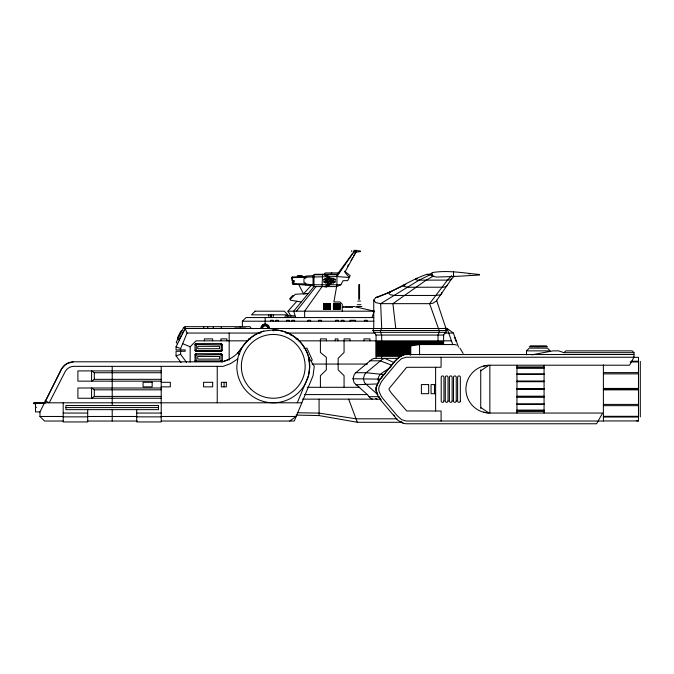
<?xml version="1.0" encoding="UTF-8"?>
<svg xmlns="http://www.w3.org/2000/svg" width="674" height="674" viewBox="0 0 674 674"><rect width="100%" height="100%" fill="white"/><g stroke="black" fill="none" stroke-linecap="round" stroke-linejoin="round"><path stroke-width="1.01" d="M273.214 330.816L273.256 329.898C290.545 329.872 305.398 342.965 309.518 359.444M329.257 281.024L328.112 283.948L324.7 286.863L326.519 286.863C332.223 284.74 332.223 277.317 326.519 275.194L324.7 275.194L328.112 278.109L329.257 281.024L331.077 281.024M372.461 399.143L370.498 398.317L367.338 394.585L354.162 382.824L353.007 378.754L354.162 374.685L355.788 372.722L372.048 359.191L374.348 358.366L398.376 358.366M376.058 334.961L376.117 358.366M445.733 329.426L445.859 328.541M213.035 328.499L213.414 326.679M221.064 328.499L221.443 326.679M406.169 354.507L402.926 354.996L400.213 356.243L395.023 360.876L378.788 380.785L376.1 387.668L376.1 390.591L377.356 394.77L381.231 400.836L397.694 420.155L402.926 423.272L405.95 423.761L596.6 423.761L602.615 413.052L489.846 413.052A23.919 23.919 0 0 1 465.928 389.134A23.919 23.919 0 0 1 489.846 365.215L629.508 365.215L633.99 357.237L633.99 352.679L632.17 350.859L565.84 350.859L564.02 352.679L558.552 350.859L553.034 350.859L531.778 354.819M376.741 386.286L379.091 380.768L381.467 377.507L395.25 360.961L397.989 358.121L403.296 354.971M63.196 421.031L44.518 421.031L39.968 416.473L39.968 411.915L61.595 368.627A14.575 14.575 0 0 1 72.767 361.795L222.336 361.837C230.163 359.68 237.189 354.928 241.688 348.129A36.455 36.455 0 0 1 263.82 331.145L273.256 329.898A36.455 36.455 0 0 1 309.711 366.353L308.465 375.789L297.276 402.799M322.551 274.739L322.096 286.585L304.631 311.186L304.631 317.564M373.741 328.499L373.741 300.124L375.763 297.622C393.751 292.002 409.025 280.485 426.735 274.369L431.714 274.032M454.251 276.037L451.454 279.129L436.289 301.042L433.062 303.19L429.599 303.662L380.658 303.662L375.763 302.626L373.741 300.124M287.731 315.744L287.604 316.199L288.143 315.744M322.399 274.739L322.551 274.284M44.636 402.799L61.738 368.729L64.974 365.089L68.074 363.193M443.593 336.023L443.669 335.062L376.041 335.062L372.924 330.504L373.859 328.499M371.997 317.564L374.272 311.186L354.086 306.518L352.612 306.518L352.612 307.428L351.685 307.428L351.685 306.518L350.75 306.518L350.75 307.428L349.823 307.428L349.823 306.518L348.888 306.518L348.888 307.428L347.961 307.428L347.961 306.518L347.034 306.518L347.034 307.428L346.099 307.428L346.099 306.518L345.172 306.518L345.172 307.428L343.31 306.518L343.31 307.428L342.274 307.428M186.53 362.351L180.615 354.339L180.615 348.61L187.06 333.057L185.173 328.499L185.173 326.679L250.037 326.679L251.225 328.499M195.915 351.457L221.426 351.457L222.336 350.547L222.336 344.515L221.426 343.605L195.915 343.605L194.997 344.515L194.997 350.547L195.915 351.457L196.286 350.547L221.047 350.547L221.426 344.894L196.286 344.515L196.286 350.547M196.286 360.919L195.915 361.837L194.997 360.919L194.997 354.608L195.915 353.698L221.426 353.698L222.336 354.608L222.336 360.919L221.426 361.837L221.047 360.919L196.286 360.919L195.915 354.987L221.047 354.608L221.047 360.919M221.047 344.515L221.426 343.605M221.047 354.608L221.426 353.698M241.688 348.129L238.048 356.917L236.81 366.353A36.455 36.455 0 0 0 273.256 402.799A36.455 36.455 0 0 0 309.711 366.353L308.465 356.917L314.269 366.353L313.022 375.789L294.285 421.031L161.221 421.031M311.363 361.635L312.214 359.823L306.872 348.129L304.033 348.584M381.577 377.861L382.428 376.058L385.469 373.371M185.173 326.679L183.589 327.589L176.217 342.333L177.523 343.799M184.103 330.639L181.946 333.942L182.351 334.144M181.079 362.637L176.057 355.838L176.057 351.28L185.173 351.28L185.173 349.916L176.057 349.916L176.057 346.722L185.173 328.499L447.148 328.499L453.375 333.057L458.539 347.11M342.274 311.186L342.274 304.235L339.999 301.96L333.9 301.96L336.933 284.765L336.933 274.284L314.884 274.284L313.056 275.649L305.769 276.104L305.769 278.067L303.949 278.733L303.949 282.541L305.769 283.198L305.769 285.22L313.056 285.675L313.966 286.585L336.612 286.585L340.859 284.765L343.125 280.662L347.683 280.662L350.185 275.649L344.591 271.218M445.834 328.508L446.761 330.504L443.593 335.062L443.593 344.515M291.025 335.576L291.48 334.784M347.489 266.348L348.365 264.874M351.002 260.45L352.763 257.502M353.639 256.027L356.201 251.731L353.69 252.017M356.032 252.017L344.852 272.254L349.301 277.477L336.933 276.559L305.769 277.124M336.933 276.559L354.002 251.747M325.744 282.945L326.385 282.027L326.385 279.297L325.744 278.387L323.924 279.297L323.924 282.027L325.744 282.945L327.631 282.945M333.293 278.387L332.653 279.297L333.293 279.98L332.653 282.027L333.293 282.945L335.113 282.027L335.113 279.297L333.293 278.387L325.744 278.387M330.833 274.284L331.81 272.919M352.932 253.053L336.933 274.739L313.966 274.739L313.966 286.585L293.696 311.186L295.785 317.564M296.425 311.186L316.005 286.585M324.11 274.284L325.239 272.919L339.022 272.919M290.89 315.971L287.95 311.186L296.889 301.236M305.769 276.559L292.23 276.997L291.589 277.637L292.044 280.654L294.319 280.654L294.319 282.018L292.246 282.018L292.499 283.67L293.139 284.327L305.769 284.765L298.7 284.538L303.561 293.813L311.135 285.557M426.735 274.369L432.657 274.941M326.385 282.027L325.744 281.344L326.385 279.297M451.732 275.683L447.443 280.14L429.599 303.662L439.153 330.504L439.153 332.324L438.033 335.062L438.033 340.833M190.161 362.149L190.161 346.781L196.109 340.833L247.56 340.833M242.387 326.679L242.387 321.212L246.061 317.564L373.893 317.564M526.512 350.859L529.267 348.129L547.448 348.129L550.203 350.859L526.512 350.859L526.512 354.81M405.748 284.512L389.631 292.154L389.041 293.822L390.558 294.816L394.694 295.456L436.061 295.456L440.198 294.816L441.714 293.822L441.714 292.685M237.779 358.956L230.382 363.707L223.136 366.353L73.348 366.353A10.144 10.144 0 0 0 65.386 371.214L49.194 402.799L45.141 400.727M480.731 370.801L488.734 365.359L483.654 366.024M390.971 366.74C387.162 370.826 374.66 374.533 378.965 382.225M403.979 285.051L403.33 285.784L403.979 286.517L408.166 287.259L443.602 287.208L446.533 286.517L447.014 285.405M289.727 421.031L296.172 416.473L161.221 416.473M161.221 379.336L94.301 379.336L91.571 381.155L91.571 370.911L94.301 372.73L161.221 372.73M161.221 396.422L94.301 396.422L91.571 398.25L91.571 387.997L94.301 389.816L161.221 389.816M331.515 281.631L332.349 280.662L331.515 279.693M433.795 275.885L426.179 280.14L392.9 303.662L395.781 328.499M389.631 292.154L391.771 291.345M194.997 350.547L195.915 350.168M262.953 324.666L265.168 324.068A4.432 4.432 0 0 1 269.6 328.499M221.426 344.894L222.336 344.515M263.82 331.145C252.017 334.043 244.586 343.689 237.796 352.991L239.135 354.288M194.997 360.919L195.915 360.548M221.426 354.987L222.336 354.608M375.763 297.622L390.827 291.716M427.88 274.773L431.916 273.947M323.924 282.027L325.744 281.344M333.293 279.98L335.113 279.297M328.103 279.483L326.688 280.662L328.103 281.85M454.192 337.927L455.051 337.615M222.336 361.795L228.435 359.571M181.963 330.85L180.742 331.254L177.439 337.851L177.852 339.073M176.057 355.838L180.615 354.339M68.916 362.974L73.348 361.837M377.196 297.057L378.872 296.703M417.088 278.252C412.968 278.691 417.122 280.746 419.093 280.14L448.48 280.106L450.914 279.634L451.319 278.868M328.524 303.789L323.781 303.873L323.781 306.367L329.99 306.249M323.781 304.041L324.421 303.856M323.781 304.185L324.421 304.058M323.781 304.303L329.35 304.227M323.781 304.446L327.707 304.126M323.781 304.564L328.524 304.303M323.781 304.699L324.421 304.572M323.781 304.901L327.707 304.522M323.781 304.96L329.99 305.162L327.707 304.892M333.605 303.932L335.079 303.73M323.781 305.162L324.421 305.002M333.605 304.041L338.356 303.907M323.781 305.33L326.064 304.985M333.605 304.185L334.253 304.058M323.781 305.474L325.247 305.196M333.605 304.303L339.174 304.227M323.781 305.592L326.89 305.145M333.605 304.446L335.079 304.252M323.781 305.735L329.99 305.735M334.253 304.488L333.605 304.648L337.539 304.522M323.781 305.853L325.247 305.71M323.781 305.988L324.421 305.861M333.605 304.901L334.253 304.741M323.781 306.106L326.89 305.802M333.605 304.96L335.079 304.682M323.781 306.249L325.247 306.055M333.605 305.162L335.896 304.64M333.605 305.33L336.714 304.623L339.822 304.96M333.605 305.474L337.539 305.154L339.822 305.676M323.781 306.712L328.524 306.451M333.605 305.592L338.356 305.448M323.781 306.847L324.421 306.721M333.605 305.735L335.079 305.541M323.781 306.965L329.35 306.78M333.605 305.853L339.822 305.988M323.781 307.108L325.247 306.914M333.605 305.988L334.253 305.861M323.781 307.31L329.99 307.369M333.605 306.19L334.253 306.03M323.781 307.369L326.064 307.133M333.605 306.249L338.356 306.106M323.781 307.571L324.421 307.411M323.781 307.74L326.89 307.176M334.253 306.459L333.605 306.594L333.605 309.029L334.253 308.835M323.781 307.883L329.99 307.883M333.605 306.712L338.356 306.569M323.781 308.001L324.421 307.925M333.605 306.847L334.253 306.721M323.781 308.136L325.247 307.858M334.253 306.889L333.605 307.049L338.356 306.965M323.781 308.254L328.524 308.001M323.781 308.397L324.421 308.271M333.605 307.31L335.079 307.083M323.781 308.515L326.89 308.153L329.99 308.658M333.605 307.369L339.174 307.293M323.781 308.658L325.247 308.456M333.605 307.571L334.253 307.411M333.605 307.74L335.079 307.344M333.605 307.883L334.253 307.748M333.605 308.001L337.539 307.816M323.604 309.223L330.167 309.223L330.167 303.721L326.89 303.511L323.604 303.721L323.604 309.223L330.167 309.223M333.605 308.136L335.079 307.942M333.605 308.254L339.174 308.178M333.605 308.397L334.253 308.271M333.605 308.599L334.253 308.439M333.605 308.658L336.714 308.465M333.605 308.861L334.253 308.7M333.436 309.223L339.999 309.223L339.999 303.721L336.714 303.511L333.436 303.721L333.436 309.223L339.999 309.223M324.421 303.974L326.064 303.747M324.421 304.109L329.99 304.303M324.421 304.631L325.247 304.505M334.253 304.109L335.896 303.949M324.421 305.086L328.524 305.078M334.253 304.572L335.896 304.378M324.421 305.92L329.35 305.92M334.253 305.398L335.896 305.238M324.421 306.78L329.99 307.108M334.253 305.92L335.896 305.752M334.253 306.122L335.079 305.971M334.253 306.518L335.079 306.4M324.421 307.546L328.524 307.487M334.253 306.78L335.896 306.611M334.253 306.982L335.079 306.83M324.421 307.807L326.064 307.647M324.421 308.321L329.35 308.321M334.253 307.664L335.079 307.487M334.253 307.807L335.896 307.647M325.247 308.633L323.781 308.861L326.064 308.591M334.253 308.321L335.896 308.161M334.253 308.524L335.079 308.372M334.253 308.785L335.896 308.591M334.253 308.953L338.356 308.776M377.33 383.944L355.788 384.787M303.561 293.813L308.262 293.502L295.364 294.277L290.073 299.366L290.368 300.174L301.295 301.96M453.509 276.534L479.475 275.026L479.475 274.478C463.779 273.08 447.57 269.912 431.967 272.625L431.967 276.155L436.525 277.039L453.509 276.534L453.509 271.984M335.079 303.789L339.822 304.134M325.247 304.564L329.99 304.699M335.079 304.303L338.356 304.303M325.247 305.339L329.99 305.592M335.079 305.078L335.896 304.985M325.247 305.592L329.99 305.988M325.247 306.106L329.35 306.122M335.079 305.592L338.356 305.592M326.064 306.358L323.781 306.594L323.781 309.029L327.707 308.734M335.079 306.055L335.896 305.929M325.247 306.965L327.707 306.788M335.079 306.451L335.896 306.358M335.079 306.914L335.896 306.788M335.079 307.167L338.356 307.167M325.247 307.942L326.89 307.807M335.079 307.428L335.896 307.302M335.079 307.597L339.822 307.622M325.247 308.515L327.707 308.33M335.079 308.001L338.356 308.001M325.247 308.776L329.99 308.911M335.079 308.456L335.896 308.33M335.079 308.886L339.822 309.029L339.822 306.535L338.356 306.4M297.15 275.927L302.356 275.759M291.589 277.637L305.769 277.376M335.896 304.008L337.539 304.008M335.896 304.463L338.356 304.564M326.064 305.036L328.524 305.28M335.896 304.892L339.822 305.221M335.896 305.036L339.822 305.423M335.896 305.297L337.539 305.297M335.896 305.811L337.539 305.811M335.896 306.013L337.539 306.013M335.896 306.409L337.539 306.409M335.896 306.67L337.539 306.67M326.064 306.931L329.35 307.032M335.896 306.872L339.174 306.889M326.064 307.698L326.89 307.63M335.896 307.563L339.822 308.085M335.896 307.698L338.356 307.858M335.896 308.22L337.539 308.22M326.064 308.473L326.89 308.465M335.896 308.422L339.822 308.515M335.896 308.675L337.539 308.675M431.916 274.933L429.827 274.941L419.093 280.14L380.658 303.662L381.703 328.499L380.532 330.504L380.532 332.324L381.678 335.062L381.678 340.833M356.276 250.239L356.276 252.059L360.379 251.621L360.379 250.981L354.002 250.239L354.002 252.059M292.204 277.014L292.685 280.654M327.615 277.528L329.434 277.528A271.496 32.369 0 0 0 326.519 275.194M328.246 278.303L327.699 278.303L327.699 283.712L328.28 283.712M329.519 278.303L331.338 278.303L331.338 283.712L329.519 283.712M327.699 279.255L329.519 279.255M330.656 279.255L331.338 279.255M327.699 282.802L329.519 282.802M330.656 282.802L331.338 282.802M331.406 282.945L333.293 282.945M327.615 284.529L329.434 284.529A271.496 32.369 0 0 1 326.519 286.863M340.859 284.765L313.966 284.765L305.769 284.133M293.569 295.549L292.659 295.549L289.778 298.692L290.688 298.692M357.776 301.051L360.489 301.051M357.321 304.699L360.944 304.699M356.403 306.518L361.871 306.518M287.95 311.186L374.272 311.186M285.254 315.744L294.302 315.744M284.335 317.109L295.212 317.109M242.387 321.212L373.952 321.212M234.729 328.044L245.665 328.044M372.924 330.504L447.165 330.504M373.345 332.324L446.34 332.324M187.06 333.057L260.636 333.057M285.801 333.057L374.946 333.057M444.747 333.057L453.375 333.057M248.58 338.887L250.475 338.887M296.046 338.887L297.942 338.887M298.961 340.833L451.378 340.833M376.117 341.785L443.593 341.785M376.117 342.695L443.593 342.695M376.117 343.605L443.593 343.605M376.117 344.515L454.377 344.566M376.117 345.45L414.527 345.45M530.185 345.846L537.903 345.846L537.903 346.756M546.53 345.846L538.812 345.846L538.812 346.756M376.117 346.36L410.904 346.36M529.267 346.756L547.448 346.756M376.117 347.295L410.904 347.295M376.117 348.205L410.904 348.205M376.117 349.098L410.904 349.098M376.117 350.008L410.904 350.008M376.117 350.952L410.904 350.952M376.117 351.862L410.904 351.862M376.117 352.746L410.904 352.746M564.02 352.679L633.99 352.679M376.117 353.656L410.904 353.656M376.117 354.558L633.99 354.507M376.117 355.468L403.6 355.468M376.117 356.361L401.03 356.361M633.99 357.237L406.169 357.237L401.611 358.602L397.062 362.705L383.388 379.108L381.113 382.234L379.108 386.859A7.363 7.363 0 0 0 379.108 391.409L381.113 396.034L383.388 399.16L397.062 415.563L401.611 419.658L406.169 421.031L603.39 421.031L603.39 364.861M633.316 357.33L638.48 357.33L638.48 420.938L603.39 420.938M369.841 360.809L380.229 360.809L391.645 365.173M631.252 361.239L638.48 361.239M630.224 361.946L638.48 361.946M312.011 364.061L367.423 364.061M516.958 366.959L544.07 366.959M516.958 367.659L544.07 367.659M516.958 368.164L544.07 368.164M161.221 370.911L77.898 370.911L77.898 381.155L161.221 381.155M603.39 372.612L638.48 372.612M355.788 372.722L366.176 372.722L383.843 374.576M516.958 373.817L544.07 373.817M603.39 373.876L638.48 373.876M516.958 374.441L544.07 374.441M353.007 378.754L380.557 379.142M516.958 381.021L544.07 381.021M516.958 381.711L544.07 381.711M161.221 382.301L170.337 382.301L170.337 386.859L161.221 386.859M435.623 384.576L431.065 384.576L431.065 393.692L435.623 393.692M307.209 387.297L359.748 387.297M161.221 387.997L77.898 387.997L77.898 398.25L161.221 398.25M603.39 388.443L638.48 388.443M516.958 388.78L544.07 388.78M516.958 389.134L544.07 389.134M603.39 389.134L638.48 389.134M516.958 389.488L544.07 389.488M603.39 389.85L638.48 389.85M304.564 394.585L367.692 394.585M516.958 396.202L544.07 396.202M516.958 396.556L544.07 396.556M368.956 396.7L379.201 396.7M516.958 397.247L544.07 397.247M302.592 399.143L380.802 399.143M301.834 402.799L33.7 402.799L33.7 403.718L35.52 403.718M33.7 403.254L45.2 403.254M516.958 403.827L544.07 403.827M516.958 404.451L544.07 404.451M603.39 404.417L638.48 404.417M603.39 405.655L638.48 405.655M35.52 407.357L36.43 407.357M65.934 407.585L158.491 407.585M516.958 410.104L544.07 410.104M516.958 410.609L544.07 410.609M516.958 411.308L544.07 411.308M39.968 411.915L35.52 411.915L35.52 402.799M63.196 413.052L87.704 413.052M136.721 413.052L161.221 413.052M603.39 416.313L638.48 416.313M39.968 416.473L63.196 416.473M87.704 416.473L136.721 416.473M63.196 416.852L87.704 416.852M136.721 416.852L161.221 416.852M603.39 417.029L638.48 417.029M87.182 421.031L137.243 421.031M397.02 418.832L356.024 418.807L319.088 413.12L297.352 412.732M295.97 415.091L319.088 415.58L357.321 422.269L402.277 422.303M292.499 283.67L305.769 283.897M326.89 304.766L327.707 304.783M326.89 305.743L327.707 305.811M326.89 306.173L329.99 306.367L329.99 303.873L327.707 303.696M326.89 307.117L327.707 307.184M326.89 307.293L327.707 307.386M326.89 307.689L329.99 308.254M336.714 308.406L338.356 308.515M326.89 308.406L329.35 308.582M326.89 308.835L328.524 308.886M337.539 303.949L339.822 304.303M337.539 304.378L339.822 304.564M337.539 304.64L338.356 304.766M327.707 304.463L329.35 304.631M327.707 304.64L329.99 304.96M337.539 305.752L339.174 305.92M337.539 305.929L339.822 306.106M337.539 306.358L339.822 306.796M337.539 306.611L339.822 306.965M327.707 306.358L329.99 306.712M337.539 307.302L338.356 307.428M327.707 307.133L329.99 307.571L328.524 307.428M327.707 307.302L328.524 307.344M327.707 307.563L329.99 307.824M337.539 308.161L339.174 308.321M337.539 308.591L339.174 308.835M327.707 308.675L329.99 309.029L329.99 306.535L329.35 306.459M636.416 420.778L638.48 420.938M338.356 303.73L339.822 303.873L339.822 306.367L333.605 306.367L333.605 303.873M338.356 304.252L339.822 304.446M338.356 304.505L339.174 304.631M328.524 303.907L329.99 304.134M338.356 304.682L339.822 304.817M328.524 304.252L329.99 304.446M338.356 305.078L339.174 305.145M338.356 305.541L339.822 305.853M328.524 305.196L329.99 305.423M338.356 306.055L339.822 306.249M328.524 305.448L329.35 305.516M338.356 306.914L339.822 307.108M338.356 307.083L339.822 307.226M328.524 306.569L329.99 306.847M338.356 307.344L339.174 307.496M338.356 307.597L339.174 307.748M338.356 307.942L339.822 308.254M338.356 308.456L339.822 308.658M328.524 307.858L329.99 308.085M338.356 308.633L339.822 308.768M328.524 308.119L329.35 308.178M339.174 303.856L339.822 303.932M339.174 304.572L339.822 304.699M329.35 303.856L329.99 303.932M339.174 305.002L339.822 305.078M339.174 305.398L339.822 305.474M329.35 304.488L329.99 304.564M329.35 304.741L329.99 304.817M339.174 306.518L339.822 306.594M329.35 305.777L329.99 305.853M329.35 306.03L329.99 306.106M339.174 307.234L339.822 307.369M339.174 307.411L339.822 307.479M339.174 307.664L339.822 307.824M339.174 307.807L339.822 307.883M329.35 306.889L329.99 306.965M329.35 307.15L329.99 307.226M339.174 308.271L339.822 308.397M339.174 308.785L339.822 308.911M329.35 308.271L329.99 308.397M329.35 308.439L329.99 308.515M329.35 308.7L329.99 308.768M468.615 273.703L469.989 273.939M483.654 412.244L488.734 412.909L480.731 407.467M454.925 344.599L456.568 345.122M445.11 328.086L447.148 328.499L452.802 344.709M333.293 281.344L335.113 282.027M323.924 279.297L325.744 279.98M221.426 350.168L222.336 350.547M194.997 344.515L195.915 344.894M182.662 343.673L190.161 346.781M221.426 360.548L222.336 360.919M176.057 346.722L180.615 348.61M194.997 354.608L195.915 354.987M375.713 398.595L377.019 399.143M393.801 362.46L384.736 358.366L382.436 359.191L366.176 372.722L364.55 374.685L363.396 378.754L364.55 382.824L377.887 394.711M400.474 421.595L403.069 422.783M181.407 336.031L181.003 335.829L178.964 339.898L179.368 340.109M183.589 327.589L185.173 328.499M178.071 338.634L179.469 339.915M393.658 414.982L394.779 416.321M459.845 348.02L463.131 353.403M379.108 397.087L381.122 399.842M221.047 350.547L221.426 351.457M195.915 343.605L196.286 344.515M195.915 353.698L196.286 354.608M348.643 399.143L357.321 422.261M455.304 338.567L455.725 340.783M455.253 338.971L455.902 340.715M455.329 340.218L455.54 340.8M376.867 391.948L377.701 394.425M436.525 300.124L445.977 328.499M207.592 326.679L207.996 328.499M203.624 326.679L204.037 328.499M292.887 282.018L293.139 284.327M301.438 275.792L298.06 275.902M640.3 361.365L640.3 416.903M544.07 365.215L544.07 413.052M516.958 365.215L516.958 413.052M489.846 365.215L489.846 413.052M480.731 369.832L480.731 408.436M441.091 357.237L441.091 367.263L406.675 367.313L389.109 388.544L389.109 389.715L391.299 392.993L406.675 410.955L441.091 411.005L441.091 421.031M438.033 341.785L438.033 342.695M438.033 343.605L438.033 344.515M435.623 367.263L435.623 411.005M434.486 384.576L434.486 393.692M419.557 354.794L419.557 344.566L410.449 345.947L410.449 355.223M381.678 341.785L381.678 342.695M381.678 343.605L381.678 344.515M381.678 345.45L381.678 346.36M381.678 347.295L381.678 348.205M381.678 349.098L381.678 350.008M381.678 350.952L381.678 351.862M381.678 352.746L381.678 353.656M381.678 354.558L381.678 355.468M381.678 356.361L381.678 358.366M369.942 340.833L369.942 338.887L363.952 338.887L363.952 340.833M367.111 321.212L367.111 320.302L364.44 320.302L364.44 321.212M355.459 321.212L355.459 320.302L350.05 320.302L350.05 321.212M351.718 250.602L351.718 251.773M350.059 340.833L350.059 338.887L344.069 338.887L344.069 352.451L338.154 358.256L338.154 369.874L344.069 375.679L344.069 387.297M343.934 321.212L343.934 320.302L341.255 320.302L341.255 321.212M338.331 321.212L338.331 320.302L335.66 320.302L335.66 321.212M337.944 340.833L337.944 338.887L335.239 338.887L335.239 340.833M326.401 340.833L326.401 338.887L320.411 338.887L320.411 352.451L326.326 357.321L326.326 369.874L320.411 375.679L320.411 387.297M321.262 321.212L321.262 320.302L318.591 320.302L318.591 321.212M319.088 399.143L319.088 415.572M313.056 275.649L313.056 285.675M310.579 321.212L310.579 320.302L307.908 320.302L307.908 321.212M294.555 321.212L294.555 320.302L291.884 320.302L291.884 321.212M292.954 280.654L292.954 282.018M289.213 321.212L289.213 320.302L286.543 320.302L286.543 321.212M278.522 321.212L278.522 320.302L275.851 320.302L275.851 321.212M273.282 314.834L273.282 317.564M273.256 329.898L273.256 330.816M273.181 321.212L273.181 320.302L270.51 320.302L270.51 321.212M271.454 314.834L271.454 317.564M270.636 314.834L270.636 317.564M268.816 314.834L268.816 317.564M265.168 317.564L265.168 324.068A4.432 4.432 0 0 0 260.737 328.499M240.424 326.679L240.424 327.134L239.969 326.679M229.177 333.057L229.177 360.026M226.894 340.833L226.894 338.887L220.904 338.887L220.904 340.833M224.08 382.301L224.08 386.859M217.239 366.353L217.239 402.799M212.639 340.833L212.639 338.887L204.374 338.887L204.374 340.833M161.221 366.353L161.221 421.941L136.721 421.941L136.721 409.64M112.213 366.353L112.213 405.537M112.213 409.64L112.213 421.031M94.301 372.73L94.301 379.336M94.301 389.816L94.301 396.422M87.704 409.64L87.704 421.941L63.196 421.941L63.196 402.799M261.655 328.499A3.513 3.513 0 0 1 265.168 324.986A3.513 3.513 0 0 1 268.682 328.499M262.574 328.499A2.595 2.595 0 0 1 263.871 326.258L264.494 325.997A2.595 2.595 0 0 1 266.466 326.258L267.005 326.671A2.595 2.595 0 0 1 267.763 328.499M376.471 392.167A9.697 9.697 0 0 1 376.471 386.101M255.176 311.186L251.503 314.834L287.95 314.834L284.276 311.186L255.176 311.186M359.554 284.765L358.711 284.765L358.694 299.231L359.554 299.231L359.571 284.765M219.606 346.343L197.735 346.343L197.735 348.719L219.606 348.719L219.606 346.343M219.606 356.436L197.735 356.436L197.735 359.099L219.606 359.099L219.606 356.436M152.172 382.301L143.065 382.301L143.065 386.859L152.172 386.859L152.172 382.301M212.681 382.301L203.573 382.301L203.573 386.859L212.681 386.859L212.681 382.301M226.354 382.301L221.342 382.301L221.342 386.859L226.354 386.859L226.354 382.301M428.647 384.576L421.385 384.576L421.385 393.692L428.647 393.692L428.647 384.576M158.491 405.537L65.934 405.537L65.934 409.64L158.491 409.64L158.491 405.537M460.342 400.979L460.342 377.288A1.365 1.365 0 0 0 458.977 375.923A1.365 1.365 0 0 0 457.604 377.288L457.604 400.979A1.365 1.365 0 0 0 458.977 402.344A1.365 1.365 0 0 0 460.342 400.979M456.239 400.979L456.239 377.288A1.365 1.365 0 0 0 454.874 375.923A1.365 1.365 0 0 0 453.509 377.288L453.509 400.979A1.365 1.365 0 0 0 454.874 402.344A1.365 1.365 0 0 0 456.239 400.979M452.136 400.979L452.136 377.288A1.365 1.365 0 0 0 450.771 375.923A1.365 1.365 0 0 0 449.406 377.288L449.406 400.979A1.365 1.365 0 0 0 450.771 402.344A1.365 1.365 0 0 0 452.136 400.979M448.041 400.979L448.041 377.288A1.365 1.365 0 0 0 446.668 375.923A1.365 1.365 0 0 0 445.303 377.288L445.303 400.979A1.365 1.365 0 0 0 446.668 402.344A1.365 1.365 0 0 0 448.041 400.979M443.939 400.979L443.939 377.288A1.365 1.365 0 0 0 442.574 375.923A1.365 1.365 0 0 0 441.209 377.288L441.209 400.979A1.365 1.365 0 0 0 442.574 402.344A1.365 1.365 0 0 0 443.939 400.979M250.703 388.906A31.897 31.897 0 0 0 304.067 374.609A31.897 31.897 0 0 0 265 335.542A31.897 31.897 0 0 0 250.703 388.906"/></g></svg>
